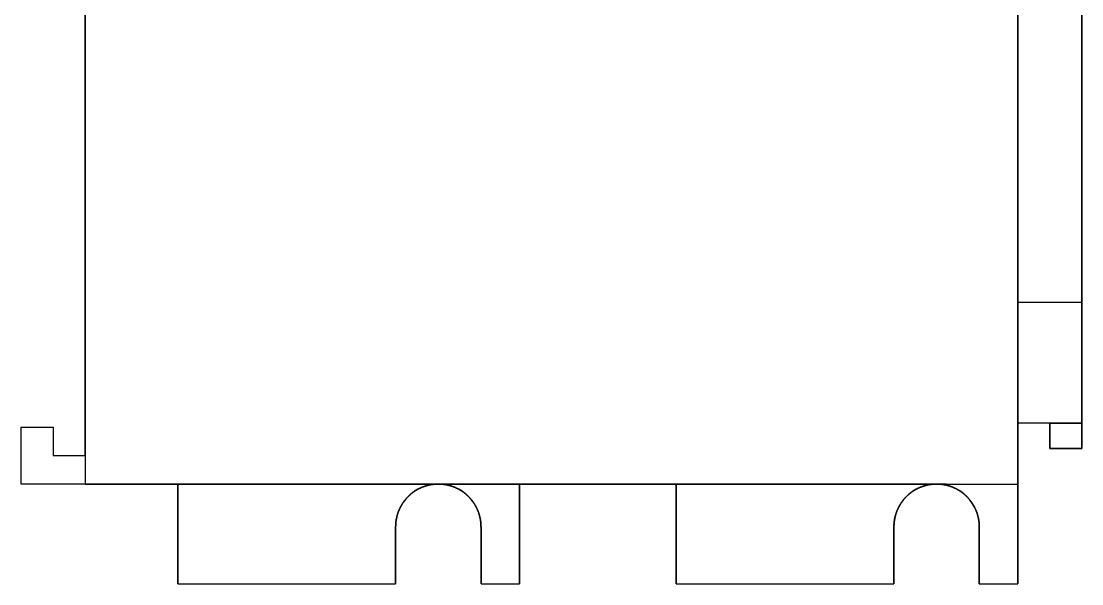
# Model space of a CAD drawing. Header units: millimetres. Extents: x 2205 to 3814, y 620 to 2277.
# Drawn here: x 3231.6 to 3306.1, y 1895.5 to 1935 of the extents above; entities that cross this region are included whole.
import ezdxf

# ---------------------------------------------------------------- set-up
doc = ezdxf.new("R2010")
doc.units = ezdxf.units.MM
doc.set_wipeout_variables(frame=1)
doc.layers.add('EL-componentes', color=7, linetype='Continuous', lineweight=25)

# ---------------------------------------------------------------- blocks, each defined once
blk = doc.blocks.new('1769-PA2 FUENTE')
at = {"layer": 'EL-componentes'}
for p, q in [((17442.353, 11236.885), (17442.353, 11240.885)), ((17442.353, 11240.885), (17442.353, 11236.885)), ((17442.353, 11236.885), (17442.353, 11240.885)), ((17442.353, 11240.885), (17442.353, 11240.885)), ((17448.353, 11240.885), (17448.353, 11236.885)), ((17448.353, 11240.885), (17448.353, 11236.885)), ((17448.353, 11236.885), (17448.353, 11240.885)), ((17448.353, 11240.885), (17448.353, 11240.885)), ((17477.353, 11236.885), (17477.353, 11240.885)), ((17477.353, 11240.885), (17477.353, 11236.885)), ((17477.353, 11236.885), (17477.353, 11240.885)), ((17477.353, 11240.885), (17477.353, 11240.885)), ((17483.353, 11240.885), (17483.353, 11236.885)), ((17483.353, 11240.885), (17483.353, 11236.885)), ((17483.353, 11236.885), (17483.353, 11240.885)), ((17483.353, 11240.885), (17483.353, 11240.885)), ((17427.053, 11236.885), (17442.353, 11236.885)), ((17427.053, 11236.885), (17427.053, 11236.885)), ((17427.053, 11236.885), (17442.353, 11236.885)), ((17427.053, 11236.885), (17442.353, 11236.885)), ((17427.053, 11236.885), (17427.053, 11236.885)), ((17442.353, 11236.885), (17442.353, 11236.885)), ((17442.353, 11236.885), (17442.353, 11236.885)), ((17448.353, 11236.885), (17448.353, 11236.885)), ((17448.353, 11236.885), (17451.053, 11236.885)), ((17448.353, 11236.885), (17451.053, 11236.885)), ((17448.353, 11236.885), (17451.053, 11236.885)), ((17448.353, 11236.885), (17448.353, 11236.885)), ((17451.053, 11236.885), (17451.053, 11236.885)), ((17451.053, 11236.885), (17451.053, 11236.885)), ((17462.053, 11236.885), (17477.353, 11236.885)), ((17462.053, 11236.885), (17462.053, 11236.885)), ((17462.053, 11236.885), (17477.353, 11236.885)), ((17462.053, 11236.885), (17477.353, 11236.885)), ((17462.053, 11236.885), (17462.053, 11236.885)), ((17477.353, 11236.885), (17477.353, 11236.885)), ((17477.353, 11236.885), (17477.353, 11236.885)), ((17483.353, 11236.885), (17486.053, 11236.885)), ((17483.353, 11236.885), (17483.353, 11236.885)), ((17483.353, 11236.885), (17486.053, 11236.885)), ((17483.353, 11236.885), (17486.053, 11236.885)), ((17483.353, 11236.885), (17483.353, 11236.885)), ((17486.053, 11236.885), (17486.053, 11236.885)), ((17486.053, 11236.885), (17486.053, 11236.885))]:
    blk.add_line(p, q, dxfattribs=at)
blk.add_wipeout([(17486.053, 11243.824), (17416.053, 11243.824), (17417.178, 11247.885), (17418.303, 11247.885), (17418.303, 11245.885), (17420.553, 11245.885), (17420.553, 11361.885), (17486.053, 11361.885), (17486.053, 11357.385), (17490.553, 11357.385), (17490.553, 11248.135), (17486.053, 11248.135)]).dxf.layer = 'EL-componentes'
for p, q in [((17420.553, 11361.885), (17420.553, 11243.885)), ((17420.553, 11361.885), (17420.553, 11243.885)), ((17486.053, 11243.885), (17486.053, 11361.885)), ((17486.053, 11243.885), (17486.053, 11361.885)), ((17486.053, 11342.635), (17486.053, 11256.635)), ((17486.053, 11342.635), (17486.053, 11256.635)), ((17490.553, 11256.635), (17490.553, 11342.635)), ((17490.553, 11256.635), (17490.553, 11342.635)), ((17420.553, 11245.885), (17420.553, 11283.885)), ((17490.553, 11283.635), (17490.553, 11246.385)), ((17490.553, 11256.635), (17486.053, 11256.635)), ((17490.553, 11256.635), (17486.053, 11256.635)), ((17486.053, 11256.635), (17486.053, 11248.154)), ((17486.053, 11256.635), (17486.053, 11256.635)), ((17490.553, 11256.635), (17486.053, 11256.635)), ((17490.553, 11256.635), (17486.053, 11256.635)), ((17486.053, 11256.635), (17486.053, 11256.635)), ((17486.053, 11256.635), (17486.053, 11248.154)), ((17490.553, 11256.635), (17490.553, 11256.635)), ((17490.553, 11248.154), (17490.553, 11256.635)), ((17490.553, 11248.154), (17490.553, 11256.635)), ((17490.553, 11256.635), (17490.553, 11256.635)), ((17488.303, 11248.154), (17486.053, 11248.154)), ((17488.303, 11248.154), (17486.053, 11248.154)), ((17486.053, 11248.154), (17486.053, 11248.154)), ((17488.303, 11248.154), (17486.053, 11248.154)), ((17486.053, 11248.154), (17486.053, 11248.154)), ((17486.053, 11248.154), (17486.053, 11236.885)), ((17488.303, 11248.154), (17488.303, 11248.135)), ((17490.553, 11248.154), (17488.303, 11248.154)), ((17490.553, 11248.154), (17488.303, 11248.154)), ((17488.303, 11248.154), (17488.303, 11248.154)), ((17488.303, 11246.385), (17488.303, 11248.154)), ((17488.303, 11248.154), (17488.303, 11248.135)), ((17488.303, 11248.154), (17488.303, 11248.154)), ((17488.303, 11248.135), (17488.303, 11246.385)), ((17490.553, 11248.135), (17488.303, 11248.135)), ((17490.553, 11248.135), (17488.303, 11248.135)), ((17488.303, 11248.135), (17488.303, 11246.385)), ((17490.553, 11248.135), (17490.553, 11248.154)), ((17490.553, 11248.135), (17490.553, 11248.154)), ((17490.553, 11246.385), (17490.553, 11248.135)), ((17490.553, 11246.385), (17490.553, 11248.135)), ((17416.053, 11247.885), (17418.303, 11247.885)), ((17416.053, 11247.885), (17416.053, 11247.885)), ((17416.053, 11247.885), (17418.303, 11247.885)), ((17416.053, 11243.885), (17416.053, 11247.885)), ((17416.053, 11247.885), (17416.053, 11247.885)), ((17416.053, 11243.885), (17416.053, 11247.885)), ((17416.053, 11247.885), (17418.303, 11247.885)), ((17416.053, 11243.885), (17416.053, 11247.885)), ((17418.303, 11247.885), (17418.303, 11247.885)), ((17418.303, 11247.885), (17418.303, 11245.885)), ((17418.303, 11247.885), (17418.303, 11247.885)), ((17418.303, 11247.885), (17418.303, 11245.885)), ((17418.303, 11247.885), (17418.303, 11245.885)), ((17418.303, 11245.885), (17418.303, 11245.885)), ((17418.303, 11245.885), (17420.553, 11245.885)), ((17418.303, 11245.885), (17418.303, 11245.885)), ((17418.303, 11245.885), (17420.553, 11245.885)), ((17418.303, 11245.885), (17420.553, 11245.885)), ((17420.553, 11245.885), (17420.553, 11245.885)), ((17420.553, 11245.885), (17420.553, 11243.885)), ((17420.553, 11245.885), (17420.553, 11245.885)), ((17420.553, 11245.885), (17420.553, 11243.885)), ((17488.303, 11246.385), (17490.553, 11246.385)), ((17488.303, 11246.385), (17490.553, 11246.385)), ((17488.303, 11246.385), (17488.303, 11246.385)), ((17490.553, 11246.385), (17488.303, 11246.385)), ((17488.303, 11246.385), (17488.303, 11246.385)), ((17490.553, 11246.385), (17490.553, 11246.385)), ((17490.553, 11246.385), (17490.553, 11246.385)), ((17416.053, 11243.885), (17416.053, 11243.885)), ((17427.053, 11243.885), (17416.053, 11243.885)), ((17416.053, 11243.885), (17416.053, 11243.885)), ((17420.553, 11243.885), (17416.053, 11243.885)), ((17420.553, 11243.885), (17416.053, 11243.885)), ((17420.553, 11243.885), (17486.053, 11243.885)), ((17420.553, 11243.885), (17420.553, 11243.885)), ((17420.553, 11243.885), (17420.553, 11243.885)), ((17420.553, 11243.885), (17486.053, 11243.885)), ((17481.053, 11243.885), (17422.053, 11243.885)), ((17422.053, 11243.885), (17481.053, 11243.885)), ((17422.053, 11243.885), (17422.053, 11243.885)), ((17427.053, 11243.885), (17445.353, 11243.885)), ((17427.053, 11236.885), (17427.053, 11243.885)), ((17427.053, 11243.885), (17445.353, 11243.885)), ((17427.053, 11243.885), (17427.053, 11243.885)), ((17427.053, 11236.885), (17427.053, 11243.885)), ((17427.053, 11243.885), (17427.053, 11243.885)), ((17427.053, 11243.885), (17427.053, 11236.885)), ((17445.353, 11243.885), (17451.053, 11243.885)), ((17445.353, 11243.885), (17451.053, 11243.885)), ((17451.053, 11243.885), (17451.053, 11236.885)), ((17451.053, 11243.885), (17451.053, 11243.885)), ((17451.053, 11236.885), (17451.053, 11243.885)), ((17451.053, 11243.885), (17451.053, 11243.885)), ((17462.053, 11243.885), (17451.053, 11243.885)), ((17451.053, 11236.885), (17451.053, 11243.885)), ((17462.053, 11243.885), (17480.353, 11243.885)), ((17462.053, 11243.885), (17462.053, 11236.885)), ((17462.053, 11236.885), (17462.053, 11243.885)), ((17462.053, 11243.885), (17462.053, 11243.885)), ((17462.053, 11243.885), (17462.053, 11236.885)), ((17462.053, 11243.885), (17462.053, 11243.885)), ((17462.053, 11243.885), (17480.353, 11243.885)), ((17480.353, 11243.885), (17486.053, 11243.885)), ((17480.353, 11243.885), (17486.053, 11243.885)), ((17481.053, 11243.885), (17481.053, 11243.885)), ((17486.053, 11243.885), (17486.053, 11243.885)), ((17486.053, 11236.885), (17486.053, 11243.885)), ((17486.053, 11243.885), (17486.053, 11243.885)), ((17486.053, 11236.885), (17486.053, 11243.885))]:
    blk.add_line(p, q, dxfattribs=at)
at = {"layer": 'EL-componentes', "flags": 128}
for points in [[(17442.356, 11240.885), (17442.356, 11240.909), (17442.356, 11240.934), (17442.357, 11240.958), (17442.358, 11240.982), (17442.358, 11241.006), (17442.36, 11241.03), (17442.361, 11241.054), (17442.362, 11241.078), (17442.364, 11241.103), (17442.366, 11241.127), (17442.368, 11241.151), (17442.37, 11241.175), (17442.372, 11241.199), (17442.375, 11241.223), (17442.378, 11241.247), (17442.381, 11241.271), (17442.384, 11241.295), (17442.387, 11241.319), (17442.391, 11241.343), (17442.395, 11241.366), (17442.399, 11241.39), (17442.403, 11241.414), (17442.407, 11241.438), (17442.412, 11241.462), (17442.417, 11241.485), (17442.422, 11241.509), (17442.427, 11241.533), (17442.432, 11241.556), (17442.437, 11241.58), (17442.443, 11241.603), (17442.449, 11241.627), (17442.455, 11241.65), (17442.461, 11241.673), (17442.468, 11241.697), (17442.474, 11241.72), (17442.481, 11241.743), (17442.488, 11241.766), (17442.495, 11241.789), (17442.503, 11241.812), (17442.51, 11241.835), (17442.518, 11241.858), (17442.526, 11241.881), (17442.534, 11241.904), (17442.542, 11241.926), (17442.551, 11241.949), (17442.559, 11241.972), (17442.568, 11241.994), (17442.577, 11242.016), (17442.586, 11242.039), (17442.596, 11242.061), (17442.605, 11242.083), (17442.615, 11242.105), (17442.625, 11242.127), (17442.635, 11242.149), (17442.645, 11242.171), (17442.656, 11242.193), (17442.667, 11242.215), (17442.677, 11242.236), (17442.688, 11242.258), (17442.699, 11242.279), (17442.711, 11242.301), (17442.722, 11242.322), (17442.734, 11242.343), (17442.745, 11242.364), (17442.757, 11242.385), (17442.77, 11242.406), (17442.782, 11242.427), (17442.794, 11242.448), (17442.807, 11242.468), (17442.82, 11242.488), (17442.833, 11242.509), (17442.846, 11242.529), (17442.859, 11242.549), (17442.873, 11242.569), (17442.886, 11242.589), (17442.9, 11242.609), (17442.914, 11242.629), (17442.928, 11242.649), (17442.943, 11242.668), (17442.957, 11242.687), (17442.972, 11242.707), (17442.986, 11242.726), (17443.001, 11242.745), (17443.016, 11242.764), (17443.032, 11242.783), (17443.047, 11242.801), (17443.062, 11242.82), (17443.078, 11242.838), (17443.094, 11242.856), (17443.11, 11242.875), (17443.126, 11242.893), (17443.142, 11242.91), (17443.158, 11242.928), (17443.175, 11242.946), (17443.191, 11242.963), (17443.208, 11242.981), (17443.225, 11242.998), (17443.242, 11243.015), (17443.259, 11243.032), (17443.277, 11243.049), (17443.294, 11243.065), (17443.312, 11243.082), (17443.33, 11243.098), (17443.348, 11243.114), (17443.366, 11243.131), (17443.384, 11243.147), (17443.402, 11243.162), (17443.42, 11243.178), (17443.439, 11243.194), (17443.457, 11243.209), (17443.476, 11243.224), (17443.495, 11243.239), (17443.514, 11243.254), (17443.533, 11243.269), (17443.552, 11243.283), (17443.572, 11243.298), (17443.591, 11243.312), (17443.611, 11243.326), (17443.631, 11243.34), (17443.65, 11243.354), (17443.67, 11243.368), (17443.69, 11243.381), (17443.71, 11243.394), (17443.731, 11243.408), (17443.751, 11243.421), (17443.772, 11243.434), (17443.792, 11243.446), (17443.813, 11243.459), (17443.834, 11243.471), (17443.854, 11243.483), (17443.875, 11243.495), (17443.896, 11243.507), (17443.917, 11243.519), (17443.939, 11243.53), (17443.96, 11243.541), (17443.981, 11243.553), (17444.003, 11243.564), (17444.025, 11243.574), (17444.046, 11243.585), (17444.068, 11243.595), (17444.09, 11243.606), (17444.112, 11243.616), (17444.134, 11243.626), (17444.156, 11243.635), (17444.178, 11243.645), (17444.2, 11243.654), (17444.223, 11243.663), (17444.245, 11243.673), (17444.267, 11243.682), (17444.29, 11243.69), (17444.313, 11243.699), (17444.335, 11243.707), (17444.358, 11243.715), (17444.381, 11243.723), (17444.404, 11243.731), (17444.427, 11243.738), (17444.45, 11243.745), (17444.473, 11243.753), (17444.496, 11243.76), (17444.519, 11243.767), (17444.542, 11243.773), (17444.565, 11243.78), (17444.589, 11243.786), (17444.612, 11243.792), (17444.636, 11243.798), (17444.659, 11243.804), (17444.683, 11243.809), (17444.706, 11243.814), (17444.73, 11243.819), (17444.753, 11243.824), (17444.777, 11243.829), (17444.801, 11243.834), (17444.825, 11243.838), (17444.848, 11243.842), (17444.872, 11243.846), (17444.896, 11243.85), (17444.92, 11243.854), (17444.944, 11243.857), (17444.967, 11243.86), (17444.992, 11243.863), (17445.016, 11243.866), (17445.039, 11243.869), (17445.064, 11243.871), (17445.088, 11243.873), (17445.112, 11243.875), (17445.136, 11243.877), (17445.16, 11243.879), (17445.184, 11243.88), (17445.208, 11243.881), (17445.232, 11243.883), (17445.256, 11243.883), (17445.28, 11243.884), (17445.304, 11243.885), (17445.329, 11243.885), (17445.353, 11243.885), (17445.377, 11243.885), (17445.401, 11243.885), (17445.425, 11243.884), (17445.449, 11243.883), (17445.473, 11243.883), (17445.498, 11243.881), (17445.522, 11243.88), (17445.546, 11243.879), (17445.57, 11243.877), (17445.594, 11243.875), (17445.618, 11243.873), (17445.642, 11243.871), (17445.666, 11243.869), (17445.69, 11243.866), (17445.714, 11243.863), (17445.738, 11243.86), (17445.762, 11243.857), (17445.786, 11243.854), (17445.809, 11243.85), (17445.833, 11243.846), (17445.857, 11243.842), (17445.881, 11243.838), (17445.905, 11243.834), (17445.928, 11243.829), (17445.952, 11243.824), (17445.976, 11243.819), (17445.999, 11243.814), (17446.023, 11243.809), (17446.046, 11243.804), (17446.07, 11243.798), (17446.093, 11243.792), (17446.117, 11243.786), (17446.14, 11243.78), (17446.163, 11243.773), (17446.186, 11243.767), (17446.21, 11243.76), (17446.233, 11243.753), (17446.256, 11243.745), (17446.279, 11243.738), (17446.302, 11243.731), (17446.325, 11243.723), (17446.347, 11243.715), (17446.37, 11243.707), (17446.393, 11243.699), (17446.416, 11243.69), (17446.438, 11243.682), (17446.46, 11243.673), (17446.483, 11243.663), (17446.505, 11243.654), (17446.527, 11243.645), (17446.55, 11243.635), (17446.572, 11243.626), (17446.594, 11243.616), (17446.616, 11243.606), (17446.637, 11243.595), (17446.659, 11243.585), (17446.681, 11243.574), (17446.702, 11243.564), (17446.724, 11243.553), (17446.745, 11243.541), (17446.767, 11243.53), (17446.788, 11243.519), (17446.809, 11243.507), (17446.83, 11243.495), (17446.851, 11243.483), (17446.872, 11243.471), (17446.893, 11243.459), (17446.913, 11243.446), (17446.934, 11243.434), (17446.955, 11243.421), (17446.975, 11243.408), (17446.995, 11243.394), (17447.015, 11243.381), (17447.035, 11243.368), (17447.055, 11243.354), (17447.075, 11243.34), (17447.095, 11243.326), (17447.114, 11243.312), (17447.134, 11243.298), (17447.153, 11243.283), (17447.172, 11243.269), (17447.191, 11243.254), (17447.21, 11243.239), (17447.229, 11243.224), (17447.248, 11243.209), (17447.267, 11243.194), (17447.285, 11243.178), (17447.303, 11243.162), (17447.322, 11243.147), (17447.34, 11243.131), (17447.358, 11243.114), (17447.376, 11243.098), (17447.393, 11243.082), (17447.411, 11243.065), (17447.429, 11243.049), (17447.446, 11243.032), (17447.463, 11243.015), (17447.48, 11242.998), (17447.497, 11242.981), (17447.514, 11242.963), (17447.531, 11242.946), (17447.547, 11242.928), (17447.564, 11242.91), (17447.58, 11242.893), (17447.596, 11242.875), (17447.612, 11242.856), (17447.628, 11242.838), (17447.643, 11242.82), (17447.659, 11242.801), (17447.674, 11242.783), (17447.689, 11242.764), (17447.704, 11242.745), (17447.719, 11242.726), (17447.734, 11242.707), (17447.748, 11242.687), (17447.763, 11242.668), (17447.777, 11242.649), (17447.791, 11242.629), (17447.805, 11242.609), (17447.819, 11242.589), (17447.833, 11242.569), (17447.846, 11242.549), (17447.859, 11242.529), (17447.872, 11242.509), (17447.886, 11242.488), (17447.898, 11242.468), (17447.911, 11242.448), (17447.924, 11242.427), (17447.936, 11242.406), (17447.948, 11242.385), (17447.96, 11242.364), (17447.972, 11242.343), (17447.983, 11242.322), (17447.995, 11242.301), (17448.006, 11242.279), (17448.017, 11242.258), (17448.028, 11242.236), (17448.039, 11242.215), (17448.05, 11242.193), (17448.06, 11242.171), (17448.07, 11242.149), (17448.08, 11242.127), (17448.09, 11242.105), (17448.1, 11242.083), (17448.11, 11242.061), (17448.119, 11242.039), (17448.128, 11242.016), (17448.137, 11241.994), (17448.146, 11241.972), (17448.155, 11241.949), (17448.163, 11241.926), (17448.172, 11241.904), (17448.18, 11241.881), (17448.187, 11241.858), (17448.195, 11241.835), (17448.203, 11241.812), (17448.21, 11241.789), (17448.217, 11241.766), (17448.224, 11241.743), (17448.231, 11241.72), (17448.238, 11241.697), (17448.244, 11241.673), (17448.251, 11241.65), (17448.257, 11241.627), (17448.262, 11241.603), (17448.268, 11241.58), (17448.274, 11241.556), (17448.279, 11241.533), (17448.284, 11241.509), (17448.289, 11241.485), (17448.294, 11241.462), (17448.298, 11241.438), (17448.303, 11241.414), (17448.307, 11241.39), (17448.311, 11241.366), (17448.314, 11241.343), (17448.318, 11241.319), (17448.321, 11241.295), (17448.325, 11241.271), (17448.328, 11241.247), (17448.33, 11241.223), (17448.333, 11241.199), (17448.336, 11241.175), (17448.338, 11241.151), (17448.34, 11241.127), (17448.342, 11241.103), (17448.343, 11241.078), (17448.345, 11241.054), (17448.346, 11241.03), (17448.347, 11241.006), (17448.348, 11240.982), (17448.349, 11240.958), (17448.349, 11240.934), (17448.35, 11240.909), (17448.35, 11240.885), (17448.35, 11240.909), (17448.349, 11240.934), (17448.349, 11240.958), (17448.348, 11240.982), (17448.347, 11241.006), (17448.346, 11241.03), (17448.345, 11241.054), (17448.343, 11241.078), (17448.342, 11241.103), (17448.34, 11241.127), (17448.338, 11241.151), (17448.336, 11241.175), (17448.333, 11241.199), (17448.33, 11241.223), (17448.328, 11241.247), (17448.325, 11241.271), (17448.321, 11241.295), (17448.318, 11241.319), (17448.314, 11241.343), (17448.311, 11241.366), (17448.307, 11241.39), (17448.303, 11241.414), (17448.298, 11241.438), (17448.294, 11241.462), (17448.289, 11241.485), (17448.284, 11241.509), (17448.279, 11241.533), (17448.274, 11241.556), (17448.268, 11241.58), (17448.262, 11241.603), (17448.257, 11241.627), (17448.251, 11241.65), (17448.244, 11241.673), (17448.238, 11241.697), (17448.231, 11241.72), (17448.224, 11241.743), (17448.217, 11241.766), (17448.21, 11241.789), (17448.203, 11241.812), (17448.195, 11241.835), (17448.187, 11241.858), (17448.18, 11241.881), (17448.172, 11241.904), (17448.163, 11241.926), (17448.155, 11241.949), (17448.146, 11241.972), (17448.137, 11241.994), (17448.128, 11242.016), (17448.119, 11242.039), (17448.11, 11242.061), (17448.1, 11242.083), (17448.09, 11242.105), (17448.08, 11242.127), (17448.07, 11242.149), (17448.06, 11242.171), (17448.05, 11242.193), (17448.039, 11242.215), (17448.028, 11242.236), (17448.017, 11242.258), (17448.006, 11242.279), (17447.995, 11242.301), (17447.983, 11242.322), (17447.972, 11242.343), (17447.96, 11242.364), (17447.948, 11242.385), (17447.936, 11242.406), (17447.924, 11242.427), (17447.911, 11242.448), (17447.898, 11242.468), (17447.886, 11242.488), (17447.872, 11242.509), (17447.859, 11242.529), (17447.846, 11242.549), (17447.833, 11242.569), (17447.819, 11242.589), (17447.805, 11242.609), (17447.791, 11242.629), (17447.777, 11242.649), (17447.763, 11242.668), (17447.748, 11242.687), (17447.734, 11242.707), (17447.719, 11242.726), (17447.704, 11242.745), (17447.689, 11242.764), (17447.674, 11242.783), (17447.659, 11242.801), (17447.643, 11242.82), (17447.628, 11242.838), (17447.612, 11242.856), (17447.596, 11242.875), (17447.58, 11242.893), (17447.564, 11242.91), (17447.547, 11242.928), (17447.531, 11242.946), (17447.514, 11242.963), (17447.497, 11242.981), (17447.48, 11242.998), (17447.463, 11243.015), (17447.446, 11243.032), (17447.429, 11243.049), (17447.411, 11243.065), (17447.393, 11243.082), (17447.376, 11243.098), (17447.358, 11243.114), (17447.34, 11243.131), (17447.322, 11243.147), (17447.303, 11243.162), (17447.285, 11243.178), (17447.267, 11243.194), (17447.248, 11243.209), (17447.229, 11243.224), (17447.21, 11243.239), (17447.191, 11243.254), (17447.172, 11243.269), (17447.153, 11243.283), (17447.134, 11243.298), (17447.114, 11243.312), (17447.095, 11243.326), (17447.075, 11243.34), (17447.055, 11243.354), (17447.035, 11243.368), (17447.015, 11243.381), (17446.995, 11243.394), (17446.975, 11243.408), (17446.955, 11243.421), (17446.934, 11243.434), (17446.913, 11243.446), (17446.893, 11243.459), (17446.872, 11243.471), (17446.851, 11243.483), (17446.83, 11243.495), (17446.809, 11243.507), (17446.788, 11243.519), (17446.767, 11243.53), (17446.745, 11243.541), (17446.724, 11243.553), (17446.702, 11243.564), (17446.681, 11243.574), (17446.659, 11243.585), (17446.637, 11243.595), (17446.616, 11243.606), (17446.594, 11243.616), (17446.572, 11243.626), (17446.55, 11243.635), (17446.527, 11243.645), (17446.505, 11243.654), (17446.483, 11243.663), (17446.46, 11243.673), (17446.438, 11243.682), (17446.416, 11243.69), (17446.393, 11243.699), (17446.37, 11243.707), (17446.347, 11243.715), (17446.325, 11243.723), (17446.302, 11243.731), (17446.279, 11243.738), (17446.256, 11243.745), (17446.233, 11243.753), (17446.21, 11243.76), (17446.186, 11243.767), (17446.163, 11243.773), (17446.14, 11243.78), (17446.117, 11243.786), (17446.093, 11243.792), (17446.07, 11243.798), (17446.046, 11243.804), (17446.023, 11243.809), (17445.999, 11243.814), (17445.976, 11243.819), (17445.952, 11243.824), (17445.928, 11243.829), (17445.905, 11243.834), (17445.881, 11243.838), (17445.857, 11243.842), (17445.833, 11243.846), (17445.809, 11243.85), (17445.786, 11243.854), (17445.762, 11243.857), (17445.738, 11243.86), (17445.714, 11243.863), (17445.69, 11243.866), (17445.666, 11243.869), (17445.642, 11243.871), (17445.618, 11243.873), (17445.594, 11243.875), (17445.57, 11243.877), (17445.546, 11243.879), (17445.522, 11243.88), (17445.498, 11243.881), (17445.473, 11243.883), (17445.449, 11243.883), (17445.425, 11243.884), (17445.401, 11243.885), (17445.377, 11243.885), (17445.353, 11243.885), (17445.329, 11243.885), (17445.304, 11243.885), (17445.28, 11243.884), (17445.256, 11243.883), (17445.232, 11243.883), (17445.208, 11243.881), (17445.184, 11243.88), (17445.16, 11243.879), (17445.136, 11243.877), (17445.112, 11243.875), (17445.088, 11243.873), (17445.064, 11243.871), (17445.039, 11243.869), (17445.016, 11243.866), (17444.992, 11243.863), (17444.967, 11243.86), (17444.944, 11243.857), (17444.92, 11243.854), (17444.896, 11243.85), (17444.872, 11243.846), (17444.848, 11243.842), (17444.825, 11243.838), (17444.801, 11243.834), (17444.777, 11243.829), (17444.753, 11243.824), (17444.73, 11243.819), (17444.706, 11243.814), (17444.683, 11243.809), (17444.659, 11243.804), (17444.636, 11243.798), (17444.612, 11243.792), (17444.589, 11243.786), (17444.565, 11243.78), (17444.542, 11243.773), (17444.519, 11243.767), (17444.496, 11243.76), (17444.473, 11243.753), (17444.45, 11243.745), (17444.427, 11243.738), (17444.404, 11243.731), (17444.381, 11243.723), (17444.358, 11243.715), (17444.335, 11243.707), (17444.313, 11243.699), (17444.29, 11243.69), (17444.267, 11243.682), (17444.245, 11243.673), (17444.223, 11243.663), (17444.2, 11243.654), (17444.178, 11243.645), (17444.156, 11243.635), (17444.134, 11243.626), (17444.112, 11243.616), (17444.09, 11243.606), (17444.068, 11243.595), (17444.046, 11243.585), (17444.025, 11243.574), (17444.003, 11243.564), (17443.981, 11243.553), (17443.96, 11243.541), (17443.939, 11243.53), (17443.917, 11243.519), (17443.896, 11243.507), (17443.875, 11243.495), (17443.854, 11243.483), (17443.834, 11243.471), (17443.813, 11243.459), (17443.792, 11243.446), (17443.772, 11243.434), (17443.751, 11243.421), (17443.731, 11243.408), (17443.71, 11243.394), (17443.69, 11243.381), (17443.67, 11243.368), (17443.65, 11243.354), (17443.631, 11243.34), (17443.611, 11243.326), (17443.591, 11243.312), (17443.572, 11243.298), (17443.552, 11243.283), (17443.533, 11243.269), (17443.514, 11243.254), (17443.495, 11243.239), (17443.476, 11243.224), (17443.457, 11243.209), (17443.439, 11243.194), (17443.42, 11243.178), (17443.402, 11243.162), (17443.384, 11243.147), (17443.366, 11243.131), (17443.348, 11243.114), (17443.33, 11243.098), (17443.312, 11243.082), (17443.294, 11243.065), (17443.277, 11243.049), (17443.259, 11243.032), (17443.242, 11243.015), (17443.225, 11242.998), (17443.208, 11242.981), (17443.191, 11242.963), (17443.175, 11242.946), (17443.158, 11242.928), (17443.142, 11242.91), (17443.126, 11242.893), (17443.11, 11242.875), (17443.094, 11242.856), (17443.078, 11242.838), (17443.062, 11242.82), (17443.047, 11242.801), (17443.032, 11242.783), (17443.016, 11242.764), (17443.001, 11242.745), (17442.986, 11242.726), (17442.972, 11242.707), (17442.957, 11242.687), (17442.943, 11242.668), (17442.928, 11242.649), (17442.914, 11242.629), (17442.9, 11242.609), (17442.886, 11242.589), (17442.873, 11242.569), (17442.859, 11242.549), (17442.846, 11242.529), (17442.833, 11242.509), (17442.82, 11242.488), (17442.807, 11242.468), (17442.794, 11242.448), (17442.782, 11242.427), (17442.77, 11242.406), (17442.757, 11242.385), (17442.745, 11242.364), (17442.734, 11242.343), (17442.722, 11242.322), (17442.711, 11242.301), (17442.699, 11242.279), (17442.688, 11242.258), (17442.677, 11242.236), (17442.667, 11242.215), (17442.656, 11242.193), (17442.645, 11242.171), (17442.635, 11242.149), (17442.625, 11242.127), (17442.615, 11242.105), (17442.605, 11242.083), (17442.596, 11242.061), (17442.586, 11242.039), (17442.577, 11242.016), (17442.568, 11241.994), (17442.559, 11241.972), (17442.551, 11241.949), (17442.542, 11241.926), (17442.534, 11241.904), (17442.526, 11241.881), (17442.518, 11241.858), (17442.51, 11241.835), (17442.503, 11241.812), (17442.495, 11241.789), (17442.488, 11241.766), (17442.481, 11241.743), (17442.474, 11241.72), (17442.468, 11241.697), (17442.461, 11241.673), (17442.455, 11241.65), (17442.449, 11241.627), (17442.443, 11241.603), (17442.437, 11241.58), (17442.432, 11241.556), (17442.427, 11241.533), (17442.422, 11241.509), (17442.417, 11241.485), (17442.412, 11241.462), (17442.407, 11241.438), (17442.403, 11241.414), (17442.399, 11241.39), (17442.395, 11241.366), (17442.391, 11241.343), (17442.387, 11241.319), (17442.384, 11241.295), (17442.381, 11241.271), (17442.378, 11241.247), (17442.375, 11241.223), (17442.372, 11241.199), (17442.37, 11241.175), (17442.368, 11241.151), (17442.366, 11241.127), (17442.364, 11241.103), (17442.362, 11241.078), (17442.361, 11241.054), (17442.36, 11241.03), (17442.358, 11241.006), (17442.358, 11240.982), (17442.357, 11240.958), (17442.356, 11240.934), (17442.356, 11240.909)], [(17477.356, 11240.885), (17477.356, 11240.909), (17477.356, 11240.934), (17477.357, 11240.958), (17477.358, 11240.982), (17477.358, 11241.006), (17477.36, 11241.03), (17477.361, 11241.054), (17477.362, 11241.078), (17477.364, 11241.103), (17477.366, 11241.127), (17477.368, 11241.151), (17477.37, 11241.175), (17477.372, 11241.199), (17477.375, 11241.223), (17477.378, 11241.247), (17477.381, 11241.271), (17477.384, 11241.295), (17477.387, 11241.319), (17477.391, 11241.343), (17477.395, 11241.366), (17477.399, 11241.39), (17477.403, 11241.414), (17477.407, 11241.438), (17477.412, 11241.462), (17477.417, 11241.485), (17477.422, 11241.509), (17477.427, 11241.533), (17477.432, 11241.556), (17477.437, 11241.58), (17477.443, 11241.603), (17477.449, 11241.627), (17477.455, 11241.65), (17477.461, 11241.673), (17477.468, 11241.697), (17477.474, 11241.72), (17477.481, 11241.743), (17477.488, 11241.766), (17477.495, 11241.789), (17477.503, 11241.812), (17477.51, 11241.835), (17477.518, 11241.858), (17477.526, 11241.881), (17477.534, 11241.904), (17477.542, 11241.926), (17477.551, 11241.949), (17477.559, 11241.972), (17477.568, 11241.994), (17477.577, 11242.016), (17477.586, 11242.039), (17477.596, 11242.061), (17477.605, 11242.083), (17477.615, 11242.105), (17477.625, 11242.127), (17477.635, 11242.149), (17477.645, 11242.171), (17477.656, 11242.193), (17477.667, 11242.215), (17477.677, 11242.236), (17477.688, 11242.258), (17477.699, 11242.279), (17477.711, 11242.301), (17477.722, 11242.322), (17477.734, 11242.343), (17477.745, 11242.364), (17477.757, 11242.385), (17477.77, 11242.406), (17477.782, 11242.427), (17477.794, 11242.448), (17477.807, 11242.468), (17477.82, 11242.488), (17477.833, 11242.509), (17477.846, 11242.529), (17477.859, 11242.549), (17477.873, 11242.569), (17477.886, 11242.589), (17477.9, 11242.609), (17477.914, 11242.629), (17477.928, 11242.649), (17477.943, 11242.668), (17477.957, 11242.687), (17477.972, 11242.707), (17477.986, 11242.726), (17478.001, 11242.745), (17478.016, 11242.764), (17478.032, 11242.783), (17478.047, 11242.801), (17478.062, 11242.82), (17478.078, 11242.838), (17478.094, 11242.856), (17478.11, 11242.875), (17478.126, 11242.893), (17478.142, 11242.91), (17478.158, 11242.928), (17478.175, 11242.946), (17478.191, 11242.963), (17478.208, 11242.981), (17478.225, 11242.998), (17478.242, 11243.015), (17478.259, 11243.032), (17478.277, 11243.049), (17478.294, 11243.065), (17478.312, 11243.082), (17478.33, 11243.098), (17478.348, 11243.114), (17478.366, 11243.131), (17478.384, 11243.147), (17478.402, 11243.162), (17478.42, 11243.178), (17478.439, 11243.194), (17478.457, 11243.209), (17478.476, 11243.224), (17478.495, 11243.239), (17478.514, 11243.254), (17478.533, 11243.269), (17478.552, 11243.283), (17478.572, 11243.298), (17478.591, 11243.312), (17478.611, 11243.326), (17478.631, 11243.34), (17478.65, 11243.354), (17478.67, 11243.368), (17478.69, 11243.381), (17478.71, 11243.394), (17478.731, 11243.408), (17478.751, 11243.421), (17478.772, 11243.434), (17478.792, 11243.446), (17478.813, 11243.459), (17478.834, 11243.471), (17478.854, 11243.483), (17478.875, 11243.495), (17478.896, 11243.507), (17478.917, 11243.519), (17478.939, 11243.53), (17478.96, 11243.541), (17478.981, 11243.553), (17479.003, 11243.564), (17479.025, 11243.574), (17479.046, 11243.585), (17479.068, 11243.595), (17479.09, 11243.606), (17479.112, 11243.616), (17479.134, 11243.626), (17479.156, 11243.635), (17479.178, 11243.645), (17479.2, 11243.654), (17479.223, 11243.663), (17479.245, 11243.673), (17479.267, 11243.682), (17479.29, 11243.69), (17479.313, 11243.699), (17479.335, 11243.707), (17479.358, 11243.715), (17479.381, 11243.723), (17479.404, 11243.731), (17479.427, 11243.738), (17479.45, 11243.745), (17479.473, 11243.753), (17479.496, 11243.76), (17479.519, 11243.767), (17479.542, 11243.773), (17479.565, 11243.78), (17479.589, 11243.786), (17479.612, 11243.792), (17479.636, 11243.798), (17479.659, 11243.804), (17479.683, 11243.809), (17479.706, 11243.814), (17479.73, 11243.819), (17479.753, 11243.824), (17479.777, 11243.829), (17479.801, 11243.834), (17479.825, 11243.838), (17479.848, 11243.842), (17479.872, 11243.846), (17479.896, 11243.85), (17479.92, 11243.854), (17479.944, 11243.857), (17479.967, 11243.86), (17479.992, 11243.863), (17480.016, 11243.866), (17480.039, 11243.869), (17480.064, 11243.871), (17480.088, 11243.873), (17480.112, 11243.875), (17480.136, 11243.877), (17480.16, 11243.879), (17480.184, 11243.88), (17480.208, 11243.881), (17480.232, 11243.883), (17480.256, 11243.883), (17480.28, 11243.884), (17480.304, 11243.885), (17480.329, 11243.885), (17480.353, 11243.885), (17480.377, 11243.885), (17480.401, 11243.885), (17480.425, 11243.884), (17480.449, 11243.883), (17480.473, 11243.883), (17480.498, 11243.881), (17480.522, 11243.88), (17480.546, 11243.879), (17480.57, 11243.877), (17480.594, 11243.875), (17480.618, 11243.873), (17480.642, 11243.871), (17480.666, 11243.869), (17480.69, 11243.866), (17480.714, 11243.863), (17480.738, 11243.86), (17480.762, 11243.857), (17480.786, 11243.854), (17480.809, 11243.85), (17480.833, 11243.846), (17480.857, 11243.842), (17480.881, 11243.838), (17480.905, 11243.834), (17480.928, 11243.829), (17480.952, 11243.824), (17480.976, 11243.819), (17480.999, 11243.814), (17481.023, 11243.809), (17481.046, 11243.804), (17481.07, 11243.798), (17481.093, 11243.792), (17481.117, 11243.786), (17481.14, 11243.78), (17481.163, 11243.773), (17481.186, 11243.767), (17481.21, 11243.76), (17481.233, 11243.753), (17481.256, 11243.745), (17481.279, 11243.738), (17481.302, 11243.731), (17481.325, 11243.723), (17481.347, 11243.715), (17481.37, 11243.707), (17481.393, 11243.699), (17481.416, 11243.69), (17481.438, 11243.682), (17481.46, 11243.673), (17481.483, 11243.663), (17481.505, 11243.654), (17481.527, 11243.645), (17481.55, 11243.635), (17481.572, 11243.626), (17481.594, 11243.616), (17481.616, 11243.606), (17481.637, 11243.595), (17481.659, 11243.585), (17481.681, 11243.574), (17481.702, 11243.564), (17481.724, 11243.553), (17481.745, 11243.541), (17481.767, 11243.53), (17481.788, 11243.519), (17481.809, 11243.507), (17481.83, 11243.495), (17481.851, 11243.483), (17481.872, 11243.471), (17481.893, 11243.459), (17481.913, 11243.446), (17481.934, 11243.434), (17481.955, 11243.421), (17481.975, 11243.408), (17481.995, 11243.394), (17482.015, 11243.381), (17482.035, 11243.368), (17482.055, 11243.354), (17482.075, 11243.34), (17482.095, 11243.326), (17482.114, 11243.312), (17482.134, 11243.298), (17482.153, 11243.283), (17482.172, 11243.269), (17482.191, 11243.254), (17482.21, 11243.239), (17482.229, 11243.224), (17482.248, 11243.209), (17482.267, 11243.194), (17482.285, 11243.178), (17482.303, 11243.162), (17482.322, 11243.147), (17482.34, 11243.131), (17482.358, 11243.114), (17482.376, 11243.098), (17482.393, 11243.082), (17482.411, 11243.065), (17482.429, 11243.049), (17482.446, 11243.032), (17482.463, 11243.015), (17482.48, 11242.998), (17482.497, 11242.981), (17482.514, 11242.963), (17482.531, 11242.946), (17482.547, 11242.928), (17482.564, 11242.91), (17482.58, 11242.893), (17482.596, 11242.875), (17482.612, 11242.856), (17482.628, 11242.838), (17482.643, 11242.82), (17482.659, 11242.801), (17482.674, 11242.783), (17482.689, 11242.764), (17482.704, 11242.745), (17482.719, 11242.726), (17482.734, 11242.707), (17482.748, 11242.687), (17482.763, 11242.668), (17482.777, 11242.649), (17482.791, 11242.629), (17482.805, 11242.609), (17482.819, 11242.589), (17482.833, 11242.569), (17482.846, 11242.549), (17482.859, 11242.529), (17482.872, 11242.509), (17482.886, 11242.488), (17482.898, 11242.468), (17482.911, 11242.448), (17482.924, 11242.427), (17482.936, 11242.406), (17482.948, 11242.385), (17482.96, 11242.364), (17482.972, 11242.343), (17482.983, 11242.322), (17482.995, 11242.301), (17483.006, 11242.279), (17483.017, 11242.258), (17483.028, 11242.236), (17483.039, 11242.215), (17483.05, 11242.193), (17483.06, 11242.171), (17483.07, 11242.149), (17483.08, 11242.127), (17483.09, 11242.105), (17483.1, 11242.083), (17483.11, 11242.061), (17483.119, 11242.039), (17483.128, 11242.016), (17483.137, 11241.994), (17483.146, 11241.972), (17483.155, 11241.949), (17483.163, 11241.926), (17483.172, 11241.904), (17483.18, 11241.881), (17483.187, 11241.858), (17483.195, 11241.835), (17483.203, 11241.812), (17483.21, 11241.789), (17483.217, 11241.766), (17483.224, 11241.743), (17483.231, 11241.72), (17483.238, 11241.697), (17483.244, 11241.673), (17483.251, 11241.65), (17483.257, 11241.627), (17483.262, 11241.603), (17483.268, 11241.58), (17483.274, 11241.556), (17483.279, 11241.533), (17483.284, 11241.509), (17483.289, 11241.485), (17483.294, 11241.462), (17483.298, 11241.438), (17483.303, 11241.414), (17483.307, 11241.39), (17483.311, 11241.366), (17483.314, 11241.343), (17483.318, 11241.319), (17483.321, 11241.295), (17483.325, 11241.271), (17483.328, 11241.247), (17483.33, 11241.223), (17483.333, 11241.199), (17483.336, 11241.175), (17483.338, 11241.151), (17483.34, 11241.127), (17483.342, 11241.103), (17483.343, 11241.078), (17483.345, 11241.054), (17483.346, 11241.03), (17483.347, 11241.006), (17483.348, 11240.982), (17483.349, 11240.958), (17483.349, 11240.934), (17483.35, 11240.909), (17483.35, 11240.885), (17483.35, 11240.909), (17483.349, 11240.934), (17483.349, 11240.958), (17483.348, 11240.982), (17483.347, 11241.006), (17483.346, 11241.03), (17483.345, 11241.054), (17483.343, 11241.078), (17483.342, 11241.103), (17483.34, 11241.127), (17483.338, 11241.151), (17483.336, 11241.175), (17483.333, 11241.199), (17483.33, 11241.223), (17483.328, 11241.247), (17483.325, 11241.271), (17483.321, 11241.295), (17483.318, 11241.319), (17483.314, 11241.343), (17483.311, 11241.366), (17483.307, 11241.39), (17483.303, 11241.414), (17483.298, 11241.438), (17483.294, 11241.462), (17483.289, 11241.485), (17483.284, 11241.509), (17483.279, 11241.533), (17483.274, 11241.556), (17483.268, 11241.58), (17483.262, 11241.603), (17483.257, 11241.627), (17483.251, 11241.65), (17483.244, 11241.673), (17483.238, 11241.697), (17483.231, 11241.72), (17483.224, 11241.743), (17483.217, 11241.766), (17483.21, 11241.789), (17483.203, 11241.812), (17483.195, 11241.835), (17483.187, 11241.858), (17483.18, 11241.881), (17483.172, 11241.904), (17483.163, 11241.926), (17483.155, 11241.949), (17483.146, 11241.972), (17483.137, 11241.994), (17483.128, 11242.016), (17483.119, 11242.039), (17483.11, 11242.061), (17483.1, 11242.083), (17483.09, 11242.105), (17483.08, 11242.127), (17483.07, 11242.149), (17483.06, 11242.171), (17483.05, 11242.193), (17483.039, 11242.215), (17483.028, 11242.236), (17483.017, 11242.258), (17483.006, 11242.279), (17482.995, 11242.301), (17482.983, 11242.322), (17482.972, 11242.343), (17482.96, 11242.364), (17482.948, 11242.385), (17482.936, 11242.406), (17482.924, 11242.427), (17482.911, 11242.448), (17482.898, 11242.468), (17482.886, 11242.488), (17482.872, 11242.509), (17482.859, 11242.529), (17482.846, 11242.549), (17482.833, 11242.569), (17482.819, 11242.589), (17482.805, 11242.609), (17482.791, 11242.629), (17482.777, 11242.649), (17482.763, 11242.668), (17482.748, 11242.687), (17482.734, 11242.707), (17482.719, 11242.726), (17482.704, 11242.745), (17482.689, 11242.764), (17482.674, 11242.783), (17482.659, 11242.801), (17482.643, 11242.82), (17482.628, 11242.838), (17482.612, 11242.856), (17482.596, 11242.875), (17482.58, 11242.893), (17482.564, 11242.91), (17482.547, 11242.928), (17482.531, 11242.946), (17482.514, 11242.963), (17482.497, 11242.981), (17482.48, 11242.998), (17482.463, 11243.015), (17482.446, 11243.032), (17482.429, 11243.049), (17482.411, 11243.065), (17482.393, 11243.082), (17482.376, 11243.098), (17482.358, 11243.114), (17482.34, 11243.131), (17482.322, 11243.147), (17482.303, 11243.162), (17482.285, 11243.178), (17482.267, 11243.194), (17482.248, 11243.209), (17482.229, 11243.224), (17482.21, 11243.239), (17482.191, 11243.254), (17482.172, 11243.269), (17482.153, 11243.283), (17482.134, 11243.298), (17482.114, 11243.312), (17482.095, 11243.326), (17482.075, 11243.34), (17482.055, 11243.354), (17482.035, 11243.368), (17482.015, 11243.381), (17481.995, 11243.394), (17481.975, 11243.408), (17481.955, 11243.421), (17481.934, 11243.434), (17481.913, 11243.446), (17481.893, 11243.459), (17481.872, 11243.471), (17481.851, 11243.483), (17481.83, 11243.495), (17481.809, 11243.507), (17481.788, 11243.519), (17481.767, 11243.53), (17481.745, 11243.541), (17481.724, 11243.553), (17481.702, 11243.564), (17481.681, 11243.574), (17481.659, 11243.585), (17481.637, 11243.595), (17481.616, 11243.606), (17481.594, 11243.616), (17481.572, 11243.626), (17481.55, 11243.635), (17481.527, 11243.645), (17481.505, 11243.654), (17481.483, 11243.663), (17481.46, 11243.673), (17481.438, 11243.682), (17481.416, 11243.69), (17481.393, 11243.699), (17481.37, 11243.707), (17481.347, 11243.715), (17481.325, 11243.723), (17481.302, 11243.731), (17481.279, 11243.738), (17481.256, 11243.745), (17481.233, 11243.753), (17481.21, 11243.76), (17481.186, 11243.767), (17481.163, 11243.773), (17481.14, 11243.78), (17481.117, 11243.786), (17481.093, 11243.792), (17481.07, 11243.798), (17481.046, 11243.804), (17481.023, 11243.809), (17480.999, 11243.814), (17480.976, 11243.819), (17480.952, 11243.824), (17480.928, 11243.829), (17480.905, 11243.834), (17480.881, 11243.838), (17480.857, 11243.842), (17480.833, 11243.846), (17480.809, 11243.85), (17480.786, 11243.854), (17480.762, 11243.857), (17480.738, 11243.86), (17480.714, 11243.863), (17480.69, 11243.866), (17480.666, 11243.869), (17480.642, 11243.871), (17480.618, 11243.873), (17480.594, 11243.875), (17480.57, 11243.877), (17480.546, 11243.879), (17480.522, 11243.88), (17480.498, 11243.881), (17480.473, 11243.883), (17480.449, 11243.883), (17480.425, 11243.884), (17480.401, 11243.885), (17480.377, 11243.885), (17480.353, 11243.885), (17480.329, 11243.885), (17480.304, 11243.885), (17480.28, 11243.884), (17480.256, 11243.883), (17480.232, 11243.883), (17480.208, 11243.881), (17480.184, 11243.88), (17480.16, 11243.879), (17480.136, 11243.877), (17480.112, 11243.875), (17480.088, 11243.873), (17480.064, 11243.871), (17480.039, 11243.869), (17480.016, 11243.866), (17479.992, 11243.863), (17479.967, 11243.86), (17479.944, 11243.857), (17479.92, 11243.854), (17479.896, 11243.85), (17479.872, 11243.846), (17479.848, 11243.842), (17479.825, 11243.838), (17479.801, 11243.834), (17479.777, 11243.829), (17479.753, 11243.824), (17479.73, 11243.819), (17479.706, 11243.814), (17479.683, 11243.809), (17479.659, 11243.804), (17479.636, 11243.798), (17479.612, 11243.792), (17479.589, 11243.786), (17479.565, 11243.78), (17479.542, 11243.773), (17479.519, 11243.767), (17479.496, 11243.76), (17479.473, 11243.753), (17479.45, 11243.745), (17479.427, 11243.738), (17479.404, 11243.731), (17479.381, 11243.723), (17479.358, 11243.715), (17479.335, 11243.707), (17479.313, 11243.699), (17479.29, 11243.69), (17479.267, 11243.682), (17479.245, 11243.673), (17479.223, 11243.663), (17479.2, 11243.654), (17479.178, 11243.645), (17479.156, 11243.635), (17479.134, 11243.626), (17479.112, 11243.616), (17479.09, 11243.606), (17479.068, 11243.595), (17479.046, 11243.585), (17479.025, 11243.574), (17479.003, 11243.564), (17478.981, 11243.553), (17478.96, 11243.541), (17478.939, 11243.53), (17478.917, 11243.519), (17478.896, 11243.507), (17478.875, 11243.495), (17478.854, 11243.483), (17478.834, 11243.471), (17478.813, 11243.459), (17478.792, 11243.446), (17478.772, 11243.434), (17478.751, 11243.421), (17478.731, 11243.408), (17478.71, 11243.394), (17478.69, 11243.381), (17478.67, 11243.368), (17478.65, 11243.354), (17478.631, 11243.34), (17478.611, 11243.326), (17478.591, 11243.312), (17478.572, 11243.298), (17478.552, 11243.283), (17478.533, 11243.269), (17478.514, 11243.254), (17478.495, 11243.239), (17478.476, 11243.224), (17478.457, 11243.209), (17478.439, 11243.194), (17478.42, 11243.178), (17478.402, 11243.162), (17478.384, 11243.147), (17478.366, 11243.131), (17478.348, 11243.114), (17478.33, 11243.098), (17478.312, 11243.082), (17478.294, 11243.065), (17478.277, 11243.049), (17478.259, 11243.032), (17478.242, 11243.015), (17478.225, 11242.998), (17478.208, 11242.981), (17478.191, 11242.963), (17478.175, 11242.946), (17478.158, 11242.928), (17478.142, 11242.91), (17478.126, 11242.893), (17478.11, 11242.875), (17478.094, 11242.856), (17478.078, 11242.838), (17478.062, 11242.82), (17478.047, 11242.801), (17478.032, 11242.783), (17478.016, 11242.764), (17478.001, 11242.745), (17477.986, 11242.726), (17477.972, 11242.707), (17477.957, 11242.687), (17477.943, 11242.668), (17477.928, 11242.649), (17477.914, 11242.629), (17477.9, 11242.609), (17477.886, 11242.589), (17477.873, 11242.569), (17477.859, 11242.549), (17477.846, 11242.529), (17477.833, 11242.509), (17477.82, 11242.488), (17477.807, 11242.468), (17477.794, 11242.448), (17477.782, 11242.427), (17477.77, 11242.406), (17477.757, 11242.385), (17477.745, 11242.364), (17477.734, 11242.343), (17477.722, 11242.322), (17477.711, 11242.301), (17477.699, 11242.279), (17477.688, 11242.258), (17477.677, 11242.236), (17477.667, 11242.215), (17477.656, 11242.193), (17477.645, 11242.171), (17477.635, 11242.149), (17477.625, 11242.127), (17477.615, 11242.105), (17477.605, 11242.083), (17477.596, 11242.061), (17477.586, 11242.039), (17477.577, 11242.016), (17477.568, 11241.994), (17477.559, 11241.972), (17477.551, 11241.949), (17477.542, 11241.926), (17477.534, 11241.904), (17477.526, 11241.881), (17477.518, 11241.858), (17477.51, 11241.835), (17477.503, 11241.812), (17477.495, 11241.789), (17477.488, 11241.766), (17477.481, 11241.743), (17477.474, 11241.72), (17477.468, 11241.697), (17477.461, 11241.673), (17477.455, 11241.65), (17477.449, 11241.627), (17477.443, 11241.603), (17477.437, 11241.58), (17477.432, 11241.556), (17477.427, 11241.533), (17477.422, 11241.509), (17477.417, 11241.485), (17477.412, 11241.462), (17477.407, 11241.438), (17477.403, 11241.414), (17477.399, 11241.39), (17477.395, 11241.366), (17477.391, 11241.343), (17477.387, 11241.319), (17477.384, 11241.295), (17477.381, 11241.271), (17477.378, 11241.247), (17477.375, 11241.223), (17477.372, 11241.199), (17477.37, 11241.175), (17477.368, 11241.151), (17477.366, 11241.127), (17477.364, 11241.103), (17477.362, 11241.078), (17477.361, 11241.054), (17477.36, 11241.03), (17477.358, 11241.006), (17477.358, 11240.982), (17477.357, 11240.958), (17477.356, 11240.934), (17477.356, 11240.909)]]:
    blk.add_lwpolyline(points, close=True, dxfattribs=at)
at = {"layer": 'EL-componentes'}
for centre, start, end in [((17445.353, 11240.885), 90, 180), ((17445.353, 11240.885), 0, 90), ((17480.353, 11240.885), 90, 180), ((17480.353, 11240.885), 0, 90)]:
    blk.add_arc(centre, 3, start, end, dxfattribs=at)

msp = doc.modelspace()

# ---------------------------------------------------------------- block references
at = {"layer": 'EL-componentes'}
msp.add_blockref('1769-PA2 FUENTE', (-14184.488, -9341.4), dxfattribs=at)

doc.saveas('drawing.dxf')
